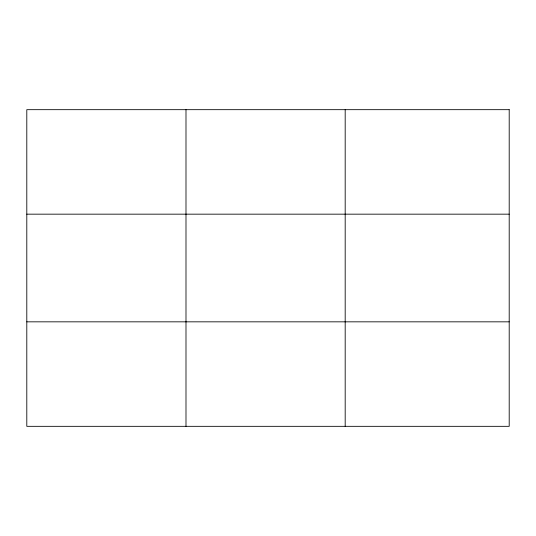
<?xml version="1.0" encoding="UTF-8"?>
<svg xmlns="http://www.w3.org/2000/svg" width="536" height="536" viewBox="0 0 536 536"><rect width="100%" height="100%" fill="white"/><g stroke="black" fill="none" stroke-linecap="round" stroke-linejoin="round"><path stroke-width="0.8" d="M185.992 426.328L185.992 109.672M345.184 426.328L345.184 109.672M26.8 214.166L509.2 214.166M26.8 321.835L509.2 321.835M509.2 109.672L509.2 426.328L26.8 426.328L26.8 109.672L509.2 109.672"/></g></svg>
